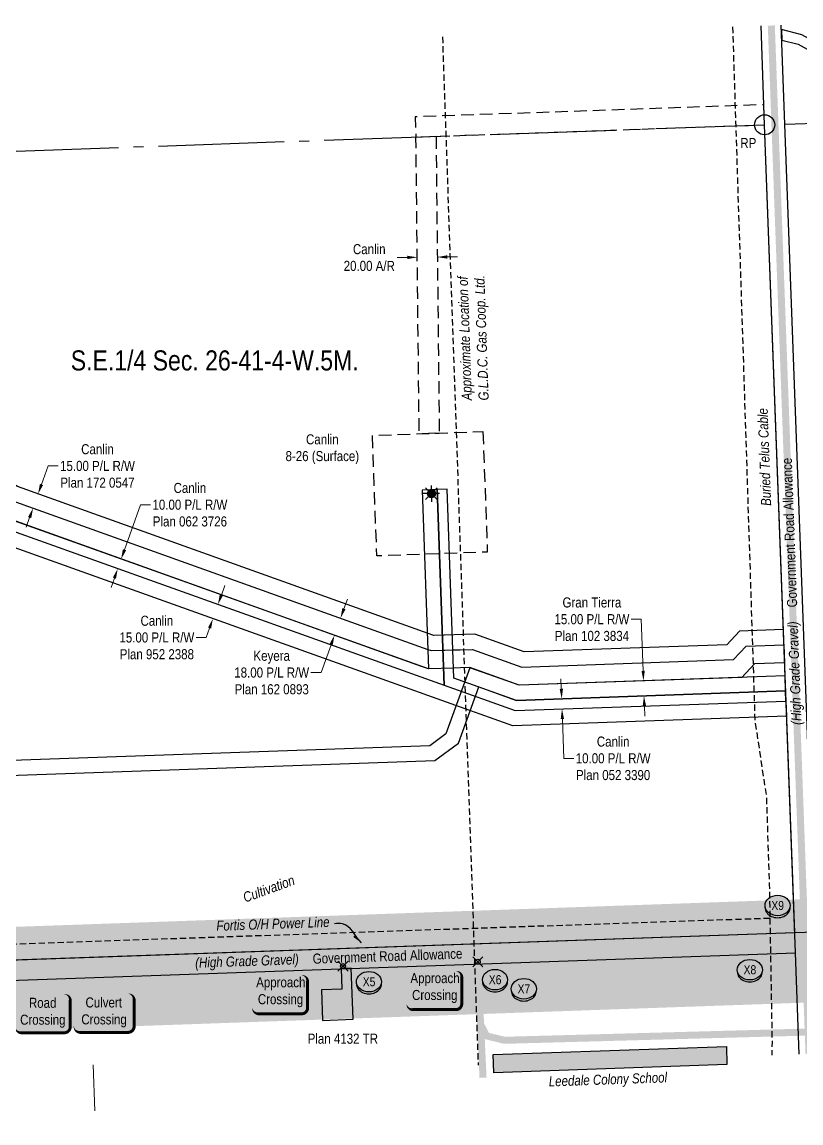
# Model space of a CAD drawing. Extents: x 670596 to 678189, y 5824540 to 5827409.
# Drawn here: x 671593 to 672368, y 5825332 to 5826428 of the extents above; entities that cross this region are included whole.
import ezdxf
from ezdxf.enums import TextEntityAlignment as Align

# ---------------------------------------------------------------- set-up
doc = ezdxf.new("R2010")
doc.units = 0
doc.header["$LTSCALE"] = 5
doc.header["$PDMODE"] = 35
doc.header["$PDSIZE"] = 5
for name, pattern in [('foc-ACCESSROAD', [3.75, 2.5, -1.25]), ('foc-QUARTERLINE', [33, 25, -3, 2, -3]), ('UG_PIPE', [1.875, 1.25, -0.625])]:
    doc.linetypes.add(name, pattern=pattern)
doc.layers.get('Defpoints').update_dxf_attribs({"color": 9})
for name, color, linetype in [('35', 37, 'Continuous'), ('AS-PIPE-UG', 44, 'UG_PIPE'), ('AS-POWER', 104, 'foc-POWER'), ('AS-RESIDENCE', 14, 'Continuous'), ('AS-ROADS', 254, 'Continuous'), ('AS-TELUS', 224, 'foc-TEL'), ('C-SYMBOL', 7, 'Continuous'), ('CG-NOTES', 7, 'Continuous'), ('F-AR', 190, 'foc-ACCESSROAD'), ('F-RW', 190, 'Continuous'), ('F-WS', 190, 'foc-ACCESSROAD'), ('F-WS-S', 8, 'Continuous'), ('L-QSEC', 8, 'foc-QUARTERLINE'), ('L-ROAD-T', 7, 'Continuous'), ('L-SEC', 7, 'Continuous'), ('L-TITLEDB', 4, 'Continuous'), ('L-TITLEDB-T', 4, 'Continuous'), ('P-BUFFER-H 30m', 51, 'Continuous'), ('P-CROSSINGS', 250, 'Continuous')]:
    doc.layers.add(name, color=color, linetype=linetype)
doc.layers.add('AS-STRUCTURE-H', color=7, linetype='Continuous', true_color=0xa8a8a8)
doc.layers.add('P-PROPOSED-WL4', color=7, linetype='Continuous', true_color=0x5b5bc8)
for name, color, linetype, lineweight in [('F-AR-T', 190, 'Continuous', 9), ('F-RW-T', 190, 'Continuous', 9), ('F-WS-T', 190, 'Continuous', 9), ('T-TEXT', 48, 'Continuous', 18)]:
    doc.layers.add(name, color=color, linetype=linetype, lineweight=lineweight)
doc.layers.add('Leedale_Hutterite_Fresh_P', color=7, linetype='Continuous', plot=False)
doc.styles.add('175L', font='ARIALN.TTF', dxfattribs={"height": 20})
doc.styles.add('80', font='ARIALN.TTF', dxfattribs={"height": 10})
doc.styles.add('80CG', font='ARIALN.TTF', dxfattribs={"height": 10})
doc.styles.add('80L', font='ARIALN.TTF', dxfattribs={"height": 10})
doc.styles.add('80LS', font='ARIALNI.TTF', dxfattribs={"height": 10})
doc.styles.add('Crossing', font='ARIALN.TTF', dxfattribs={"height": 10})
doc.styles.add('foc-LtypeFont', font='ARIALN.TTF', dxfattribs={"height": 7.35})
doc.linetypes.add('foc-POWER', pattern='A,6,-1,["P",foc-LtypeFont,S=0.2,R=0,X=-0.625,Y=-0.75],-1.24,4', length=12.24)
doc.linetypes.add('foc-POWER-NOLINE', pattern='A,0,-4,["P",foc-LtypeFont,S=0.2,R=0,X=-0.625,Y=-0.75],-8.24', length=12.24)
doc.linetypes.add('foc-TEL', pattern='A,2,-1,["T",foc-LtypeFont,S=0.2,R=0,X=-0.425,Y=-0.75],-1.24,8', length=12.24)
doc.linetypes.add('foc-TEL-NOLINE', pattern='A,0,-2,["T",foc-LtypeFont,S=0.2,R=0,X=-0.425,Y=-0.75],-10.24', length=12.24)
doc.dimstyles.new('Compass 5 000', dxfattribs={"dimscale": 5, "dimtxt": 9, "dimasz": 2, "dimexe": 0.2, "dimexo": 0.0625, "dimgap": 0.5, "dimtad": 0, "dimtih": 1, "dimtoh": 1, "dimzin": 0, "dimdsep": 46, "dimtxsty": '80CG', "dimcen": 0.1, "dimse1": 1, "dimse2": 1, "dimclrd": 256, "dimclrt": 256, "dimaunit": 1, "dimadec": 4, "dimazin": 0, "dimtfac": 0.06, "dimtofl": 0, "dimtmove": 0, "dimatfit": 1, "dimfxl": 0.2, "dimtolj": 1, "dimtzin": 0, "dimlwd": -1, "dimarcsym": 0})

# ---------------------------------------------------------------- blocks, each defined once
blk = doc.blocks.new('*D27')
at = {"layer": 'Defpoints', "color": 0, "transparency": 16777216}
for p in [(671678.3, 5825887.6), (671681.6, 5825896.9), (671691.2, 5825893.5)]:
    blk.add_point(p, dxfattribs=at)
at = {"layer": 'F-RW-T', "transparency": 16777216}
for p, q in [((671694.6, 5825902.9), (671710.6, 5825947.7)), ((671710.6, 5825947.7), (671720.6, 5825947.7)), ((671684.5, 5825874.7), (671681.2, 5825865.3))]:
    blk.add_line(p, q, dxfattribs=at)
for points in [[(671693, 5825903.4), (671696.2, 5825902.3), (671691.2, 5825893.5)], [(671683, 5825875.3), (671686.1, 5825874.1), (671687.9, 5825884.1)]]:
    blk.add_solid(points, dxfattribs=at)
at = {"layer": 'F-RW-T', "transparency": 16777216, "insert": (671759.7, 5825947.7), "char_height": 10, "attachment_point": 5, "style": '80CG'}
blk.add_mtext('\\A1;Canlin\\P10.00 P/L R/W\\PPlan 062 3726', dxfattribs=at)
blk = doc.blocks.new('*D29')
at = {"layer": 'Defpoints', "color": 0, "transparency": 16777216}
for p in [(672211.1, 5825772.3), (672217.5, 5825772.5), (672218, 5825757.6)]:
    blk.add_point(p, dxfattribs=at)
at = {"layer": 'F-RW-T', "transparency": 16777216}
for p, q in [((672208.9, 5825833.7), (672198.9, 5825833.7)), ((672210.8, 5825782.3), (672208.9, 5825833.7)), ((672212, 5825747.3), (672212.3, 5825737.3))]:
    blk.add_line(p, q, dxfattribs=at)
for points in [[(672212.4, 5825782.4), (672209.1, 5825782.2), (672211.1, 5825772.3)], [(672213.7, 5825747.4), (672210.3, 5825747.3), (672211.6, 5825757.3)]]:
    blk.add_solid(points, dxfattribs=at)
at = {"layer": 'F-RW-T', "transparency": 16777216, "insert": (672159.8, 5825833.7), "char_height": 10, "attachment_point": 5, "style": '80CG'}
blk.add_mtext('\\A1;Gran Tierra\\P15.00 P/L R/W\\PPlan 102 3834', dxfattribs=at)
blk = doc.blocks.new('*D33')
at = {"layer": 'Defpoints', "color": 0, "transparency": 16777216}
for p in [(672273.5, 5825759.5), (672129.7, 5825754.4), (672273.9, 5825749.5)]:
    blk.add_point(p, dxfattribs=at)
at = {"layer": 'F-RW-T', "transparency": 16777216}
for p, q in [((672129.3, 5825764.4), (672129, 5825774.4)), ((672130.4, 5825734.4), (672131.8, 5825695.2)), ((672131.8, 5825695.2), (672141.8, 5825695.2))]:
    blk.add_line(p, q, dxfattribs=at)
for points in [[(672131, 5825764.5), (672127.7, 5825764.4), (672129.7, 5825754.4)], [(672132, 5825734.5), (672128.7, 5825734.4), (672130, 5825744.4)]]:
    blk.add_solid(points, dxfattribs=at)
at = {"layer": 'F-RW-T', "transparency": 16777216, "insert": (672180.9, 5825695.2), "char_height": 10, "attachment_point": 5, "style": '80CG'}
blk.add_mtext('\\A1;Canlin\\P10.00 P/L R/W\\PPlan 052 3390', dxfattribs=at)
blk = doc.blocks.new('*D35')
at = {"layer": 'Defpoints', "color": 0, "transparency": 16777216}
for p in [(671782.6, 5825834.3), (671834.7, 5825831.6), (671829.7, 5825817.5)]:
    blk.add_point(p, dxfattribs=at)
at = {"layer": 'F-RW-T', "transparency": 16777216}
for p, q in [((671791, 5825857.8), (671794.4, 5825867.3)), ((671779.2, 5825824.9), (671775.9, 5825815.5)), ((671775.9, 5825815.5), (671765.9, 5825815.5))]:
    blk.add_line(p, q, dxfattribs=at)
for points in [[(671789.4, 5825858.4), (671792.6, 5825857.3), (671787.6, 5825848.4)], [(671777.7, 5825825.5), (671780.8, 5825824.4), (671782.6, 5825834.3)]]:
    blk.add_solid(points, dxfattribs=at)
at = {"layer": 'F-RW-T', "transparency": 16777216, "insert": (671726.8, 5825815.5), "char_height": 10, "attachment_point": 5, "style": '80CG'}
blk.add_mtext('\\A1;Canlin\\P15.00 P/L R/W\\PPlan 952 2388', dxfattribs=at)
blk = doc.blocks.new('*D67')
at = {"layer": 'Defpoints', "color": 0, "transparency": 16777216}
for p in [(671876, 5825846.8), (671909.6, 5825834.8), (671870, 5825829.9)]:
    blk.add_point(p, dxfattribs=at)
at = {"layer": 'F-RW-T', "transparency": 16777216}
for p, q in [((671913, 5825844.2), (671916.4, 5825853.6)), ((671900.2, 5825808.4), (671890.2, 5825780.6)), ((671890.2, 5825780.6), (671880.2, 5825780.6))]:
    blk.add_line(p, q, dxfattribs=at)
for points in [[(671911.4, 5825844.8), (671914.6, 5825843.7), (671909.6, 5825834.8)], [(671898.6, 5825809), (671901.8, 5825807.9), (671903.6, 5825817.9)]]:
    blk.add_solid(points, dxfattribs=at)
at = {"layer": 'F-RW-T', "transparency": 16777216, "insert": (671841.1, 5825780.6), "char_height": 10, "attachment_point": 5, "style": '80CG'}
blk.add_mtext('\\A1;Keyera\\P18.00 P/L R/W\\PPlan 162 0893', dxfattribs=at)
blk = doc.blocks.new('*D74')
at = {"layer": 'Defpoints', "color": 0, "transparency": 16777216}
for p in [(671607.8, 5825958.8), (671608.6, 5825958.5), (671602.7, 5825944.7)]:
    blk.add_point(p, dxfattribs=at)
at = {"layer": 'F-RW-T', "transparency": 16777216}
for p, q in [((671612, 5825967.9), (671618.6, 5825986.3)), ((671618.6, 5825986.3), (671628.6, 5825986.3)), ((671600.2, 5825934.9), (671596.8, 5825925.5))]:
    blk.add_line(p, q, dxfattribs=at)
for points in [[(671610.4, 5825968.5), (671613.6, 5825967.3), (671608.6, 5825958.5)], [(671598.6, 5825935.5), (671601.8, 5825934.4), (671603.6, 5825944.4)]]:
    blk.add_solid(points, dxfattribs=at)
at = {"layer": 'F-RW-T', "transparency": 16777216, "insert": (671667.7, 5825986.3), "char_height": 10, "attachment_point": 5, "style": '80CG'}
blk.add_mtext('\\A1;Canlin\\P15.00 P/L R/W\\PPlan 172 0547', dxfattribs=at)
blk = doc.blocks.new('*D76')
at = {"layer": 'Defpoints', "color": 0, "transparency": 16777216}
for p in [(671985.9, 5826202.7), (672005.9, 5826203), (671986, 5826194.1)]:
    blk.add_point(p, dxfattribs=at)
at = {"layer": 'F-AR-T', "transparency": 16777216}
for p, q in [((672016, 5826194.4), (672026, 5826194.5)), ((671976, 5826193.9), (671966, 5826193.8))]:
    blk.add_line(p, q, dxfattribs=at)
for points in [[(671975.9, 5826195.6), (671976, 5826192.3), (671986, 5826194.1)], [(672015.9, 5826196.1), (672016, 5826192.7), (672006, 5826194.3)]]:
    blk.add_solid(points, dxfattribs=at)
at = {"layer": 'F-AR-T', "transparency": 16777216, "insert": (671938.2, 5826193.8), "char_height": 10, "attachment_point": 5, "style": '80CG'}
blk.add_mtext('\\A1;Canlin\\P20.00 A/R', dxfattribs=at)
blk = doc.blocks.new('GAS')
h = blk.add_hatch(color=255)
h.dxf.hatch_style = 1
edge = h.paths.add_edge_path()
edge.add_arc((0, 0), 0.9, 0, 360)
for p, q in [((-0.81, 0), (-1.62, 0)), ((-0.57, 0.57), (-1.14, 1.14)), ((0, 0.81), (0, 1.62)), ((0.57, 0.57), (1.14, 1.14)), ((1.62, 0), (0.81, 0)), ((-0.57, -0.57), (-1.14, -1.14)), ((0, -0.81), (0, -1.62)), ((1.14, -1.14), (0.57, -0.57))]:
    blk.add_line(p, q)
blk.add_circle((0, 0), 0.8)
blk = doc.blocks.new('*U90')
h = blk.add_hatch(color=254)
edge = h.paths.add_edge_path()
edge.add_line((-24, -20), (24, -20))
edge.add_arc((24, -14), 6, 270, 360)
edge.add_line((30, -14), (30, 12.5))
edge.add_arc((24, 12.5), 6, 0, 90)
edge.add_line((24, 18.5), (-24, 18.5))
edge.add_arc((-24, 12.5), 6, 90, 180)
edge.add_line((-30, 12.5), (-30, -14))
edge.add_arc((-24, -14), 6, 180, 270)
at = {"color": 160, "flags": 128}
blk.add_lwpolyline([(-24, -20, 3, 3, 0), (24, -20, 3, 3, 0.414214), (30, -14, 3, 3, 0), (30, 12.5, 3, 0, 0.414214), (24, 18.5, 0, 0, 0), (-24, 18.5, 0, 0, 0.414214), (-30, 12.5, 0, 0, 0), (-30, -14, 0, 3, 0.414214)], format="xyseb", close=True, dxfattribs=at)
at = {"color": 160, "style": '80'}
blk.add_attdef('ENTER_TEXT_001', (-26.8, -4.9), '', height=10, dxfattribs=at)
blk = doc.blocks.new('*U91')
h = blk.add_hatch(color=59)
edge = h.paths.add_edge_path()
edge.add_line((-21.5, -20), (21.5, -20))
edge.add_arc((21.5, -14), 6, 270, 360)
edge.add_line((27.5, -14), (27.5, 12.5))
edge.add_arc((21.5, 12.5), 6, 0, 90)
edge.add_line((21.5, 18.5), (-21.5, 18.5))
edge.add_arc((-21.5, 12.5), 6, 90, 180)
edge.add_line((-27.5, 12.5), (-27.5, -14))
edge.add_arc((-21.5, -14), 6, 180, 270)
at = {"color": 1, "flags": 128}
blk.add_lwpolyline([(-62.2, 32.5, 0, 7.5, 0), (0, 0, 0, 0, 0)], format="xyseb", dxfattribs=at)
blk.add_lwpolyline([(-21.5, -20, 3, 3, 0), (21.5, -20, 3, 3, 0.414214), (27.5, -14, 3, 3, 0), (27.5, 12.5, 3, 0, 0.414214), (21.5, 18.5, 0, 0, 0), (-21.5, 18.5, 0, 0, 0.414214), (-27.5, 12.5, 0, 0, 0), (-27.5, -14, 0, 3, 0.414214)], format="xyseb", close=True, dxfattribs=at)
at = {"color": 1, "style": '80'}
blk.add_attdef('ENTER_TEXT_001', (-36.3, -5), '', height=10, dxfattribs=at)
blk = doc.blocks.new('*U93')
h = blk.add_hatch(color=59)
edge = h.paths.add_edge_path()
edge.add_line((-21.5, -20), (21.5, -20))
edge.add_arc((21.5, -14), 6, 270, 360)
edge.add_line((27.5, -14), (27.5, 12.5))
edge.add_arc((21.5, 12.5), 6, 0, 90)
edge.add_line((21.5, 18.5), (-21.5, 18.5))
edge.add_arc((-21.5, 12.5), 6, 90, 180)
edge.add_line((-27.5, 12.5), (-27.5, -14))
edge.add_arc((-21.5, -14), 6, 180, 270)
at = {"color": 1, "flags": 128}
blk.add_lwpolyline([(62.7, 27.5, 0, 7.5, 0), (0, 0, 0, 0, 0)], format="xyseb", dxfattribs=at)
blk.add_lwpolyline([(-21.5, -20, 3, 3, 0), (21.5, -20, 3, 3, 0.414214), (27.5, -14, 3, 3, 0), (27.5, 12.5, 3, 0, 0.414214), (21.5, 18.5, 0, 0, 0), (-21.5, 18.5, 0, 0, 0.414214), (-27.5, 12.5, 0, 0, 0), (-27.5, -14, 0, 3, 0.414214)], format="xyseb", close=True, dxfattribs=at)
at = {"color": 1, "style": '80'}
blk.add_attdef('ENTER_TEXT_001', (-36.3, -5), '', height=10, dxfattribs=at)
blk = doc.blocks.new('*U94')
h = blk.add_hatch(color=59)
edge = h.paths.add_edge_path()
edge.add_line((-21.5, -20), (21.5, -20))
edge.add_arc((21.5, -14), 6, 270, 360)
edge.add_line((27.5, -14), (27.5, 12.5))
edge.add_arc((21.5, 12.5), 6, 0, 90)
edge.add_line((21.5, 18.5), (-21.5, 18.5))
edge.add_arc((-21.5, 12.5), 6, 90, 180)
edge.add_line((-27.5, 12.5), (-27.5, -14))
edge.add_arc((-21.5, -14), 6, 180, 270)
at = {"color": 1, "flags": 128}
blk.add_lwpolyline([(43.4, 27.7, 0, 7.5, 0), (0, 0, 0, 0, 0)], format="xyseb", dxfattribs=at)
blk.add_lwpolyline([(-21.5, -20, 3, 3, 0), (21.5, -20, 3, 3, 0.414214), (27.5, -14, 3, 3, 0), (27.5, 12.5, 3, 0, 0.414214), (21.5, 18.5, 0, 0, 0), (-21.5, 18.5, 0, 0, 0.414214), (-27.5, 12.5, 0, 0, 0), (-27.5, -14, 0, 3, 0.414214)], format="xyseb", close=True, dxfattribs=at)
at = {"color": 1, "style": '80'}
blk.add_attdef('ENTER_TEXT_001', (-36.3, -5), '', height=10, dxfattribs=at)
blk = doc.blocks.new('*U110')
at = {"layer": '35', "color": 3}
blk.add_circle((0, 0), 10, dxfattribs=at)
at = {"layer": '35', "color": 3, "style": '80'}
blk.add_attdef('RP_001', (-24.2, -23.2), '', height=10, dxfattribs=at)
blk = doc.blocks.new('xing2')
h = blk.add_hatch(color=50)
h.dxf.hatch_style = 1
edge = h.paths.add_edge_path()
edge.add_ellipse((0, 0), major_axis=(-12.5, 0), ratio=0.816297, start_angle=0, end_angle=360)
h = blk.add_hatch(color=250)
h.dxf.hatch_style = 1
edge = h.paths.add_edge_path()
edge.add_ellipse((0, -2), major_axis=(-12.5, 0), ratio=0.816297, start_angle=0, end_angle=180)
edge.add_line((12.5, -2), (12.5, 0))
edge.add_ellipse((0, 0), major_axis=(-12.5, 0), ratio=0.816297, start_angle=0, end_angle=180, ccw=False)
edge.add_line((-12.5, 0), (-12.5, -2))
at = {"color": 250}
blk.add_ellipse((0, 0), major_axis=(-12.5, 0), ratio=0.816297, dxfattribs=at)
blk.add_ellipse((0, -2), major_axis=(-12.5, 0), ratio=0.816297, start_param=0, end_param=3.141593, dxfattribs=at)
at = {"color": 250, "style": 'Crossing'}
blk.add_attdef('CROSSING', text='', height=9, dxfattribs=at).set_placement((0.1, 0), align=Align.MIDDLE_CENTER)
at = {"color": 250, "style": 'Crossing', "flags": 1}
for tag, p in [('OWNER', (0.1, -12.5)), ('DESCRIPTION', (0.1, -25.8)), ('LOCATION', (0.1, -39.3)), ('DWG_REF', (0.1, -52.8))]:
    blk.add_attdef(tag, text='', height=9, dxfattribs=at).set_placement(p, align=Align.MIDDLE_CENTER)

msp = doc.modelspace()

# ---------------------------------------------------------------- hatches: boundary and pattern name
at = {"layer": 'AS-STRUCTURE-H'}
h = msp.add_hatch(color=256, dxfattribs=at)
h.dxf.hatch_style = 1
h.paths.add_polyline_path([(672294.208, 5825390.456), (672062.028, 5825382.246), (672061.392, 5825400.234), (672293.572, 5825408.444)])
at = {"layer": 'P-BUFFER-H 30m'}
h = msp.add_hatch(color=256, dxfattribs=at)
h.dxf.hatch_style = 1
edge = h.paths.add_edge_path()
edge.add_arc((671375.18, 5825467.06), 50, 145.253413, 145.253886, ccw=False)
edge.add_line((671334.096, 5825495.558), (671336.23, 5825498.634))
edge.add_arc((671377.314, 5825470.137), 50, 91.999391, 145.253591, ccw=False)
edge.add_line((671375.57, 5825520.106), (671558.652, 5825526.498))
edge.add_line((671558.652, 5825526.498), (672360.486, 5825554.638))
edge.add_arc((672362.239, 5825504.669), 50, 91.85035, 92.009966, ccw=False)
edge.add_line((672360.625, 5825554.643), (672380.743, 5825555.293))
edge.add_line((672380.743, 5825555.293), (673181.379, 5825581.157))
edge.add_line((673181.379, 5825581.157), (673982.227, 5825606.995))
edge.add_line((673982.227, 5825606.995), (674002.177, 5825607.75))
edge.add_line((674002.177, 5825607.75), (674809.948, 5825638.323))
edge.add_line((674809.948, 5825638.323), (675617.882, 5825668.373))
edge.add_arc((675619.741, 5825618.408), 50, 91.916118, 92.130078, ccw=False)
edge.add_line((675618.069, 5825668.38), (676445.042, 5825696.046))
edge.add_line((676445.042, 5825696.046), (677255.559, 5825723.94))
edge.add_arc((677257.278, 5825673.969), 50, 1.98998, 91.971039, ccw=False)
edge.add_line((677307.248, 5825675.706), (677309.222, 5825618.882))
edge.add_line((677309.222, 5825618.882), (677309.223, 5825618.877))
edge.add_arc((677259.253, 5825617.141), 50, -88.099944, 1.989979, ccw=False)
edge.add_line((677260.911, 5825567.168), (677257.912, 5825567.069))
edge.add_arc((677256.254, 5825617.041), 50, 181.98998, 271.900056, ccw=False)
edge.add_line((677206.285, 5825615.305), (677206.15, 5825619.178))
edge.add_line((677206.15, 5825619.178), (676448.534, 5825593.105))
edge.add_line((676448.534, 5825593.105), (675621.606, 5825565.44))
edge.add_line((675621.606, 5825565.44), (674813.811, 5825535.395))
edge.add_line((674813.811, 5825535.395), (674006.072, 5825504.824))
edge.add_line((674006.072, 5825504.824), (673985.967, 5825504.063))
edge.add_arc((673984.076, 5825554.027), 50, 271.847905, 272.16748, ccw=False)
edge.add_line((673985.688, 5825504.053), (673184.703, 5825478.211))
edge.add_line((673184.703, 5825478.211), (672384.069, 5825452.346))
edge.add_line((672384.069, 5825452.346), (672364.029, 5825451.699))
edge.add_line((672364.029, 5825451.699), (671562.255, 5825423.561))
edge.add_line((671562.255, 5825423.561), (671405.719, 5825418.096))
edge.add_line((671405.719, 5825418.096), (671360.481, 5825352.877))
edge.add_line((671360.481, 5825352.877), (671368.437, 5825306.566))
edge.add_line((671368.437, 5825306.566), (671377.869, 5825268.232))
edge.add_line((671377.869, 5825268.232), (671395.797, 5825272.316))
edge.add_arc((671406.901, 5825223.564), 50, 6.188841, 102.831332, ccw=False)
edge.add_line((671456.61, 5825228.955), (671457.848, 5825217.538))
edge.add_line((671457.848, 5825217.538), (671465.061, 5825159.96))
edge.add_line((671465.061, 5825159.96), (671491.717, 5825126.622))
edge.add_arc((671452.666, 5825095.397), 50, 1.309193, 38.645258, ccw=False)
edge.add_line((671502.653, 5825096.54), (671503.529, 5825058.17))
edge.add_arc((671453.542, 5825057.028), 50, -32.601957, 1.309193, ccw=False)
edge.add_line((671495.664, 5825030.088), (671398.315, 5824877.879))
edge.add_arc((671356.193, 5824904.819), 50, 193.727344, 327.398043, ccw=False)
edge.add_arc((671355.09, 5824908.662), 50, 147.398043, 198.310092, ccw=False)
edge.add_line((671312.968, 5824935.602), (671400.187, 5825071.972))
edge.add_line((671400.187, 5825071.972), (671400.089, 5825076.285))
edge.add_line((671400.089, 5825076.285), (671375.279, 5825107.313))
edge.add_arc((671414.33, 5825138.538), 50, 187.140394, 218.645258, ccw=False)
edge.add_line((671364.718, 5825132.323), (671361.396, 5825158.842))
edge.add_line((671361.396, 5825158.842), (671349.953, 5825156.236))
edge.add_arc((671338.849, 5825204.987), 50, 193.822991, 282.831332, ccw=False)
edge.add_line((671290.297, 5825193.041), (671267.995, 5825283.684))
edge.add_arc((671319.46, 5825296.347), 53, 189.747991, 193.822991, ccw=False)
edge.add_line((671267.225, 5825287.373), (671255.505, 5825355.594))
edge.add_arc((671307.74, 5825364.568), 53, 145.253591, 189.747991, ccw=False)
edge.add_line((671264.19, 5825394.775), (671334.096, 5825495.558))
edge.add_line((671334.096, 5825495.558), (671334.096, 5825495.557))
at = {"layer": 'P-PROPOSED-WL4'}
h = msp.add_hatch(color=256, dxfattribs=at)
h.dxf.hatch_style = 1
h.paths.add_polyline_path([(677259.253, 5825617.141), (677256.254, 5825617.041), (677254.384, 5825670.868), (676446.814, 5825643.076), (675619.841, 5825615.409), (674811.953, 5825585.361), (674004.181, 5825554.788), (673984.076, 5825554.027), (673183.091, 5825528.185), (672382.454, 5825502.32), (672362.345, 5825501.671), (671560.502, 5825473.53), (671375.18, 5825467.06), (671377.314, 5825470.137), (671560.397, 5825476.528), (672362.239, 5825504.669), (672382.357, 5825505.319), (673182.994, 5825531.184), (673983.979, 5825557.026), (674004.068, 5825557.786), (674811.84, 5825588.359), (675619.741, 5825618.408), (676446.714, 5825646.074), (677257.278, 5825673.969), (677259.253, 5825617.146)])

# ---------------------------------------------------------------- linework, layer by layer
at = {"layer": 'AS-PIPE-UG', "flags": 128}
for points in [[(672011.032, 5826413.659), (672046.501, 5825389.844)], [(672299.739, 5826423.524), (672321.935, 5825733.228), (672333.406, 5825656.749), (672336.291, 5825570.027), (672336.89, 5825535.946)], [(672336.89, 5825535.946), (672335.938, 5825535.843), (671360.154, 5825502.442), (670851.922, 5825487.708), (670849.402, 5825487.351), (670846.162, 5825486.987), (670842.855, 5825486.877), (670839.633, 5825486.618), (670835.012, 5825486.361), (670831.879, 5825486.04), (670828.69, 5825486.004), (670825.602, 5825485.986), (670820.954, 5825485.681), (670817.89, 5825485.562), (670814.817, 5825485.592), (670811.775, 5825485.537), (670808.752, 5825485.251), (670805.749, 5825485.043), (670802.693, 5825484.758), (670799.666, 5825484.606), (670795.017, 5825484.395), (670791.864, 5825484.253), (670788.743, 5825484.219), (670785.911, 5825484.098), (670781.376, 5825483.782), (670778.414, 5825483.679), (670775.575, 5825483.641), (670772.592, 5825483.399), (670768.671, 5825482.957), (670766.469, 5825482.13), (670765.109, 5825480.947), (670764.472, 5825479.425), (670764.607, 5825476.716), (670765.456, 5825426.963), (670765.508, 5825426.28), (670765.653, 5825425.767), (670765.743, 5825423.324), (670766.046, 5825418.827), (670766.339, 5825413.596), (670779.072, 5825200.018), (670779.401, 5825192.601), (670779.811, 5825185.389), (670780.094, 5825178.251), (670780.515, 5825171.178), (670780.937, 5825163.969), (670781.305, 5825156.963), (670781.74, 5825150.263), (670782.228, 5825143.43), (670782.549, 5825137.064), (670782.88, 5825130.565), (670783.3, 5825121.225), (670783.481, 5825115.928), (670783.724, 5825111.065), (670783.62, 5825107.214), (670783.493, 5825100.49), (670783.751, 5825095.094), (670783.782, 5825089.132), (670783.848, 5825082.669), (670784.232, 5825072.794), (670784.248, 5825066.088), (670784.378, 5825059.867), (670784.648, 5825053.725), (670784.925, 5825047.462), (670784.987, 5825041.002), (670785.122, 5825034.765), (670785.243, 5825028.603), (670785.396, 5825022.503), (670785.514, 5825016.545), (670785.655, 5825010.56), (670785.798, 5825004.46), (670785.868, 5824998.276), (670785.952, 5824992.675), (670785.994, 5824987.037), (670786.204, 5824981.573), (670786.451, 5824976.124), (670786.645, 5824970.583), (670786.758, 5824965.316), (670786.915, 5824959.686), (670787.019, 5824953.991), (670787.174, 5824945.407), (670787.235, 5824940.212), (670787.369, 5824934.9), (670787.455, 5824929.621), (670787.726, 5824922.327), (670787.976, 5824917.228), (670788.148, 5824912.001), (670788.33, 5824906.95), (670788.606, 5824898.967), (670788.792, 5824893.463), (670788.921, 5824888.3), (670789.119, 5824882.81), (670789.277, 5824877.232), (670789.522, 5824871.938), (670789.692, 5824866.386), (670789.824, 5824860.638), (670789.983, 5824851.988), (670790.12, 5824846.399), (670790.26, 5824840.933), (670790.395, 5824835.464), (670790.65, 5824827.172), (670790.774, 5824821.513), (670796.964, 5824649.437), (670797.126, 5824645.451), (670797.178, 5824644.677), (670797.527, 5824641.601), (670798.205, 5824636.672), (670798.735, 5824631.276), (670798.68, 5824625.449), (670798.386, 5824616.507), (670798.805, 5824610.813), (670799.063, 5824605.116), (670799.313, 5824599.509), (670799.717, 5824591.311), (670799.88, 5824585.721), (670800.101, 5824580.489), (670800.33, 5824575.106), (670800.703, 5824566.788), (670800.899, 5824561.195), (670801.139, 5824555.806), (670801.347, 5824550.666), (670801.658, 5824545.783), (670801.862, 5824541.495)], [(672336.89, 5825535.946), (672339.05, 5825413.035), (672338.728, 5825399.687)]]:
    msp.add_lwpolyline(points, dxfattribs=at)
at = {"layer": 'AS-POWER', "linetype": 'foc-POWER-NOLINE', "flags": 128}
for points in [[(672381.706, 5825522.427), (672351.778, 5826326.769), (672348.172, 5826425.179)], [(670674.492, 5825462.791), (670738.302, 5825464.959), (672361.639, 5825521.778), (673182.358, 5825548.292), (673983.427, 5825574.137), (674811.192, 5825605.466), (675619.168, 5825635.518), (676446.141, 5825663.185), (677253.583, 5825690.972), (677371.607, 5825695.272)]]:
    msp.add_lwpolyline(points, dxfattribs=at)
at = {"layer": 'AS-RESIDENCE', "flags": 128}
msp.add_lwpolyline([(672294.208, 5825390.456), (672062.028, 5825382.246), (672061.392, 5825400.234), (672293.572, 5825408.444)], close=True, dxfattribs=at)
at = {"layer": 'AS-ROADS', "const_width": 7, "flags": 128}
for points in [[(672375.89, 5825400.939), (672338.326, 5826424.842)], [(677262.018, 5825677.943), (672039.938, 5825500.539), (670674.845, 5825453.661)], [(672045.781, 5825500.966), (672051.408, 5825377.249)], [(671915.564, 5825478.27), (671914.712, 5825494.932)], [(672048.989, 5825430.42), (672055.01, 5825418.822), (672072.709, 5825414.491), (672375.764, 5825422.728)]]:
    msp.add_lwpolyline(points, dxfattribs=at)
at = {"layer": 'AS-TELUS', "linetype": 'foc-TEL-NOLINE', "flags": 128}
msp.add_lwpolyline([(672366.04, 5825400.607), (672362.345, 5825501.671), (672331.672, 5826326.032), (672328.064, 5826424.491)], dxfattribs=at)
at = {"layer": 'F-AR', "flags": 128}
for points in [[(671984.648, 5826313.86), (672331.672, 5826326.032), (672330.97, 5826346.02), (671983.947, 5826333.848)], [(672004.641, 5826314.561), (672007.883, 5826018.979), (671987.89, 5826018.266), (671984.648, 5826313.86)]]:
    msp.add_lwpolyline(points, close=True, dxfattribs=at)
at = {"layer": 'F-AR-T'}
msp.add_line((671665.225, 5825344.162), (671663.568, 5825390.171), dxfattribs=at)
at = {"layer": 'F-RW', "flags": 128}
for points in [[(672348.789, 5826410.317), (672365.041, 5826406.302), (672454.337, 5826356.954), (672909.944, 5826105.117), (673025.261, 5825914.018), (673178.324, 5825660.458), (673233.328, 5825569.327), (673240.05, 5825549.932), (673250.581, 5825550.279), (673242.468, 5825573.68), (673177.576, 5825681.136), (673024.606, 5825934.55), (672917.157, 5826112.617), (672519.758, 5826332.509), (672368.749, 5826415.746), (672348.405, 5826420.772)], [(670731.204, 5826166.218), (670817.252, 5826099.974), (671484.634, 5825938.189), (671531.844, 5825939.881), (672012.667, 5825768.035), (672083.306, 5825742.808), (672352.828, 5825752.307), (672353.392, 5825737.313), (672080.951, 5825727.71), (672010.553, 5825752.871), (671543.678, 5825919.732), (671529.503, 5825924.81), (671483.102, 5825923.116), (670810.623, 5826086.151), (670731.961, 5826146.708)], [(672350.375, 5825823.371), (672350.263, 5825823.367), (672306.646, 5825821.838), (672294.045, 5825808.32), (672092.408, 5825801.249), (672043.412, 5825818.787), (672002.331, 5825817.557), (672001.46, 5825817.868), (671588.056, 5825965.843), (671557.371, 5825984.87), (671520.597, 5825994.052), (671521.156, 5825978.452), (671551.461, 5825970.886), (671581.503, 5825952.256), (671996.405, 5825803.746), (671999.945, 5825802.479), (672041.027, 5825803.709), (672090.06, 5825786.158), (672300.781, 5825793.547), (672313.381, 5825807.065), (672350.788, 5825808.377), (672350.932, 5825808.382)], [(671990.758, 5825962.366), (671997.059, 5825784.198), (671533.396, 5825949.909), (671482.218, 5825948.079), (671483.502, 5825912.087), (671493.497, 5825912.453), (671492.566, 5825938.451), (671531.844, 5825939.881), (672012.667, 5825768.035), (672005.826, 5825962.941)], [(672005.826, 5825962.941), (672012.667, 5825768.035), (672083.306, 5825742.808), (672352.828, 5825752.307), (672352.504, 5825762.314), (672084.866, 5825752.853), (672022.414, 5825775.156), (672015.833, 5825963.337)], [(671307.96, 5825484.902), (671322.949, 5825485.426), (671317.807, 5825632.639), (671352.724, 5825670.081), (672003.522, 5825692.994), (672027.123, 5825710.211), (672047.227, 5825766.294), (672084.866, 5825752.853), (672352.504, 5825762.314), (672351.982, 5825777.32), (672087.239, 5825767.914), (672038.167, 5825785.453), (672014.558, 5825719.591), (671998.401, 5825707.804), (671345.988, 5825684.842), (671302.602, 5825638.316)]]:
    msp.add_lwpolyline(points, close=True, dxfattribs=at)
msp.add_lwpolyline([(671581.503, 5825952.256), (671996.405, 5825803.746), (671999.945, 5825802.479), (672021.446, 5825803.122), (672028.572, 5825803.336), (672041.027, 5825803.709), (672090.06, 5825786.158), (672300.781, 5825793.547), (672313.381, 5825807.065), (672350.788, 5825808.377), (672350.932, 5825808.382), (672351.602, 5825790.394), (672351.419, 5825790.388), (672321.464, 5825789.337), (672308.864, 5825775.819), (672087.243, 5825768.048), (672038.164, 5825785.615), (672029.111, 5825785.344), (672021.984, 5825785.13), (671997.083, 5825784.385), (671990.339, 5825786.799), (671573.64, 5825935.953)], dxfattribs=at)
at = {"layer": 'F-WS', "flags": 128}
msp.add_lwpolyline([(672051.375, 5826020.53), (672055.652, 5825900.606), (671945.722, 5825896.686), (671941.445, 5826016.61), (672007.883, 5826018.979)], close=True, dxfattribs=at)
at = {"layer": 'L-QSEC', "flags": 128}
for points in [[(672351.781, 5826326.682), (673118.283, 5826351.433)], [(671563.68, 5826299.094), (672331.672, 5826326.032)]]:
    msp.add_lwpolyline(points, dxfattribs=at)
at = {"layer": 'L-SEC', "flags": 128}
for points in [[(672351.778, 5826326.769), (672348.172, 5826425.179)], [(672331.672, 5826326.032), (672328.064, 5826424.491)], [(672361.596, 5825521.777), (672331.672, 5826326.032)], [(672381.706, 5825522.427), (672351.778, 5826326.78)], [(671559.796, 5825493.638), (672361.639, 5825521.778)], [(671560.502, 5825473.53), (672362.345, 5825501.671)], [(672366.04, 5825400.607), (672362.345, 5825501.671)]]:
    msp.add_lwpolyline(points, dxfattribs=at)
at = {"layer": 'L-TITLEDB', "flags": 128}
msp.add_lwpolyline([(671910.224, 5825485.883), (671910.932, 5825465.468), (671890.559, 5825464.69), (671891.613, 5825434.233), (671922.045, 5825435.373), (671920.285, 5825486.229)], close=True, dxfattribs=at)
at = {"layer": 'Leedale_Hutterite_Fresh_P', "color": 2}
for p in [(671912.038, 5825488.321), (672046.158, 5825492.657)]:
    msp.add_point(p, dxfattribs=at)

# ---------------------------------------------------------------- block references
at = {"layer": 'CG-NOTES'}
ref = msp.add_blockref('*U94', (672002.841, 5825464.99), dxfattribs=dict(at, xscale=0.9989580387917648, yscale=0.9989580387917648, zscale=0.9989580387917648, rotation=359.9812632251431))
ref.add_attrib('ENTER_TEXT_001', 'Approach', (671979.151, 5825471.442), dxfattribs={"layer": '0', "color": 1, "height": 9.9896, "rotation": 359.981263, "style": '80'})
ref.add_attrib('ENTER_TEXT_002', 'Crossing', (671980.787, 5825454.615), dxfattribs={"layer": '0', "color": 1, "height": 9.9896, "rotation": 359.981263, "style": '80'})
ref = msp.add_blockref('*U93', (671849.365, 5825460.834), dxfattribs=dict(at, xscale=0.9989580387917648, yscale=0.9989580387917648, zscale=0.9989580387917648, rotation=359.9812632251431))
ref.add_attrib('ENTER_TEXT_001', 'Approach', (671825.674, 5825467.285), dxfattribs={"layer": '0', "color": 1, "height": 9.9896, "rotation": 359.981263, "style": '80'})
ref.add_attrib('ENTER_TEXT_002', 'Crossing', (671827.311, 5825450.458), dxfattribs={"layer": '0', "color": 1, "height": 9.9896, "rotation": 359.981263, "style": '80'})
ref = msp.add_blockref('*U91', (671613.182, 5825441.969), dxfattribs=dict(at, xscale=0.9988221805584324, yscale=0.9988221805584324, zscale=0.9988221805584324))
ref.add_attrib('ENTER_TEXT_001', 'Road', (671599.488, 5825446.855), dxfattribs={"layer": '0', "color": 1, "height": 9.9882, "style": '80'})
ref.add_attrib('ENTER_TEXT_002', 'Crossing', (671590.733, 5825430.031), dxfattribs={"layer": '0', "color": 1, "height": 9.9882, "style": '80'})
ref = msp.add_blockref('*U90', (671674.163, 5825442.381), dxfattribs=dict(at, xscale=0.9998710000250055, yscale=0.9998710000250055, zscale=0.9998710000250055))
ref.add_attrib('ENTER_TEXT_001', 'Culvert', (671655.786, 5825447.184), dxfattribs={"layer": '0', "color": 160, "height": 9.9987, "style": '80'})
ref.add_attrib('ENTER_TEXT_002', 'Crossing', (671651.69, 5825430.342), dxfattribs={"layer": '0', "color": 160, "height": 9.9987, "style": '80'})
at = {"layer": 'F-WS-S', "color": 5, "xscale": 5, "yscale": 5, "zscale": 5}
msp.add_blockref('GAS', (672000.006, 5825958.752), dxfattribs=at)
at = {"layer": 'P-CROSSINGS'}
for name, p, values in [('*U110', (672331.672, 5826326.032), {'RP_001': 'RP'}), ('xing2', (672344.538, 5825548.73), {'CROSSING': 'X9'}), ('xing2', (672316.925, 5825484.743), {'CROSSING': 'X8'}), ('xing2', (671937.863, 5825472.794), {'CROSSING': 'X5'}), ('xing2', (672063.324, 5825474.837), {'CROSSING': 'X6'}), ('xing2', (672091.992, 5825465.79), {'CROSSING': 'X7'})]:
    msp.add_blockref(name, p, dxfattribs=at).add_auto_attribs(values)

# ---------------------------------------------------------------- texts
at = {"layer": 'AS-PIPE-UG', "insert": (672043.094, 5826113.662), "char_height": 10.00047, "attachment_point": 5, "rotation": 91.984148, "style": '80CG'}
msp.add_mtext('\\A1;{\\fArial Narrow|b0|i1|c0|p34;Approximate Location of\\PG.L.D.C. Gas Coop. Ltd.}', dxfattribs=at)
at = {"layer": 'AS-POWER', "linetype": 'ByBlock', "insert": (671842.32, 5825530.365), "char_height": 10.00047, "width": 112.50637, "attachment_point": 5, "rotation": 1.999391, "style": '80CG'}
msp.add_mtext('\\A1;{\\fArial Narrow|b0|i1|c0|p34;Fortis O/H Power Line}', dxfattribs=at)
at = {"layer": 'AS-RESIDENCE', "insert": (672116.654, 5825378.505), "char_height": 10, "attachment_point": 1, "rotation": 2.025163, "style": '175L'}
msp.add_mtext_dynamic_manual_height_columns('{\\fArial Narrow|b0|i1|c0|p34;Leedale Colony School}', width=121.70507, gutter_width=100, heights=[0], dxfattribs=at)
at = {"layer": 'AS-TELUS', "linetype": 'foc-TEL-NOLINE', "insert": (672331.493, 5825995.24), "char_height": 10.00047, "width": 112.50637, "attachment_point": 5, "rotation": 92.13089, "style": '80CG'}
msp.add_mtext('\\A1;{\\fArial Narrow|b0|i1|c0|p34;Buried Telus Cable}', dxfattribs=at)
at = {"layer": 'C-SYMBOL', "color": 3, "style": '175L'}
msp.add_text('S.E.1/4 Sec. 26-41-4-W.5M.', height=20, dxfattribs=at).set_placement((671784.387, 5826075.408), align=Align.BOTTOM_CENTER)
at = {"layer": 'F-WS-T', "insert": (671891.487, 5826003.003), "char_height": 10, "width": 72.62387, "attachment_point": 5, "style": '80CG'}
msp.add_mtext('\\A1;Canlin\\P8-26 (Surface)', dxfattribs=at)
at = {"layer": 'L-ROAD-T', "style": '80L'}
for rotation, p in [(92.093897, (672356.41, 5825919.941)), (1.999391, (671956.357, 5825498.293))]:
    msp.add_text('Government Road Allowance', height=10, rotation=rotation, dxfattribs=at).set_placement(p, align=Align.MIDDLE_CENTER)
at = {"layer": 'L-TITLEDB-T', "insert": (671911.911, 5825416.017), "char_height": 10, "width": 69.99086, "attachment_point": 5, "style": '80CG'}
msp.add_mtext('\\A1;Plan 4132 TR', dxfattribs=at)
at = {"layer": 'T-TEXT', "style": '80LS'}
for s, rotation, p in [('(High Grade Gravel)', 92.093897, (672361.525, 5825780.034)), ('Cultivation', 20, (671838.181, 5825565.386)), ('(High Grade Gravel)', 1.999391, (671816.442, 5825493.408))]:
    msp.add_text(s, height=10, rotation=rotation, dxfattribs=at).set_placement(p, align=Align.MIDDLE_CENTER)

# ---------------------------------------------------------------- dimensions: what is measured, and where the dimension line sits
at = {"layer": 'F-AR-T'}
dim = msp.add_aligned_dim(p1=(672005.865, 5826202.967), p2=(671985.866, 5826202.748), distance=8.689, text='Canlin\\P20.00 A/R', dimstyle='Compass 5 000', dxfattribs=at)
dim.commit()
dim.dimension.update_dxf_attribs({"geometry": '*D76', "text_midpoint": (671938.227, 5826193.84)})
at = {"layer": 'F-RW-T'}
for base, p1, p2, angle, text, picture, middle in [((671608.619, 5825958.482), (671602.704, 5825944.668), (671607.759, 5825958.79), 70.3056, 'Canlin\\P15.00 P/L R/W\\PPlan 172 0547', '*D74', (671667.675, 5825986.337)), ((672211.106, 5825772.315), (672218.043, 5825757.561), (672217.51, 5825772.542), 92.034794, 'Gran Tierra\\P15.00 P/L R/W\\PPlan 102 3834', '*D29', (672159.841, 5825833.653)), ((671782.587, 5825834.346), (671834.711, 5825831.6), (671829.677, 5825817.516), 250.333124, 'Canlin\\P15.00 P/L R/W\\PPlan 952 2388', '*D35', (671726.77, 5825815.513)), ((672129.671, 5825754.437), (672273.897, 5825749.525), (672273.543, 5825759.523), 92.024562, 'Canlin\\P10.00 P/L R/W\\PPlan 052 3390', '*D33', (672180.85, 5825695.207))]:
    dim = msp.add_linear_dim(base=base, p1=p1, p2=p2, angle=angle, text=text, dimstyle='Compass 5 000', dxfattribs=at)
    dim.commit()
    dim.dimension.update_dxf_attribs({"geometry": picture, "text_midpoint": middle, "dimtype": 161})
at = {"layer": 'F-RW-T', "color": 5}
for base, p1, p2, angle, text, picture, middle in [((671691.224, 5825893.453), (671678.255, 5825887.554), (671681.592, 5825896.894), 70.341463, 'Canlin\\P10.00 P/L R/W\\PPlan 062 3726', '*D27', (671759.707, 5825947.75)), ((671909.62, 5825834.81), (671869.958, 5825829.888), (671876.025, 5825846.835), 70.3056, 'Keyera\\P18.00 P/L R/W\\PPlan 162 0893', '*D67', (671841.117, 5825780.563))]:
    dim = msp.add_linear_dim(base=base, p1=p1, p2=p2, angle=angle, text=text, dimstyle='Compass 5 000', dxfattribs=at)
    dim.commit()
    dim.dimension.update_dxf_attribs({"geometry": picture, "text_midpoint": middle, "dimtype": 161})

# ---------------------------------------------------------------- leaders
at = {"layer": 'AS-POWER', "linetype": 'ByBlock', "path_type": 1}
msp.add_leader([(671930.449, 5825511.515), (671911.394, 5825530.56), (671903.617, 5825530.56)], dimstyle='Compass 5 000', override={"dimgap": 0.5, "dimtad": 0}, dxfattribs=at)

doc.saveas('drawing.dxf')
